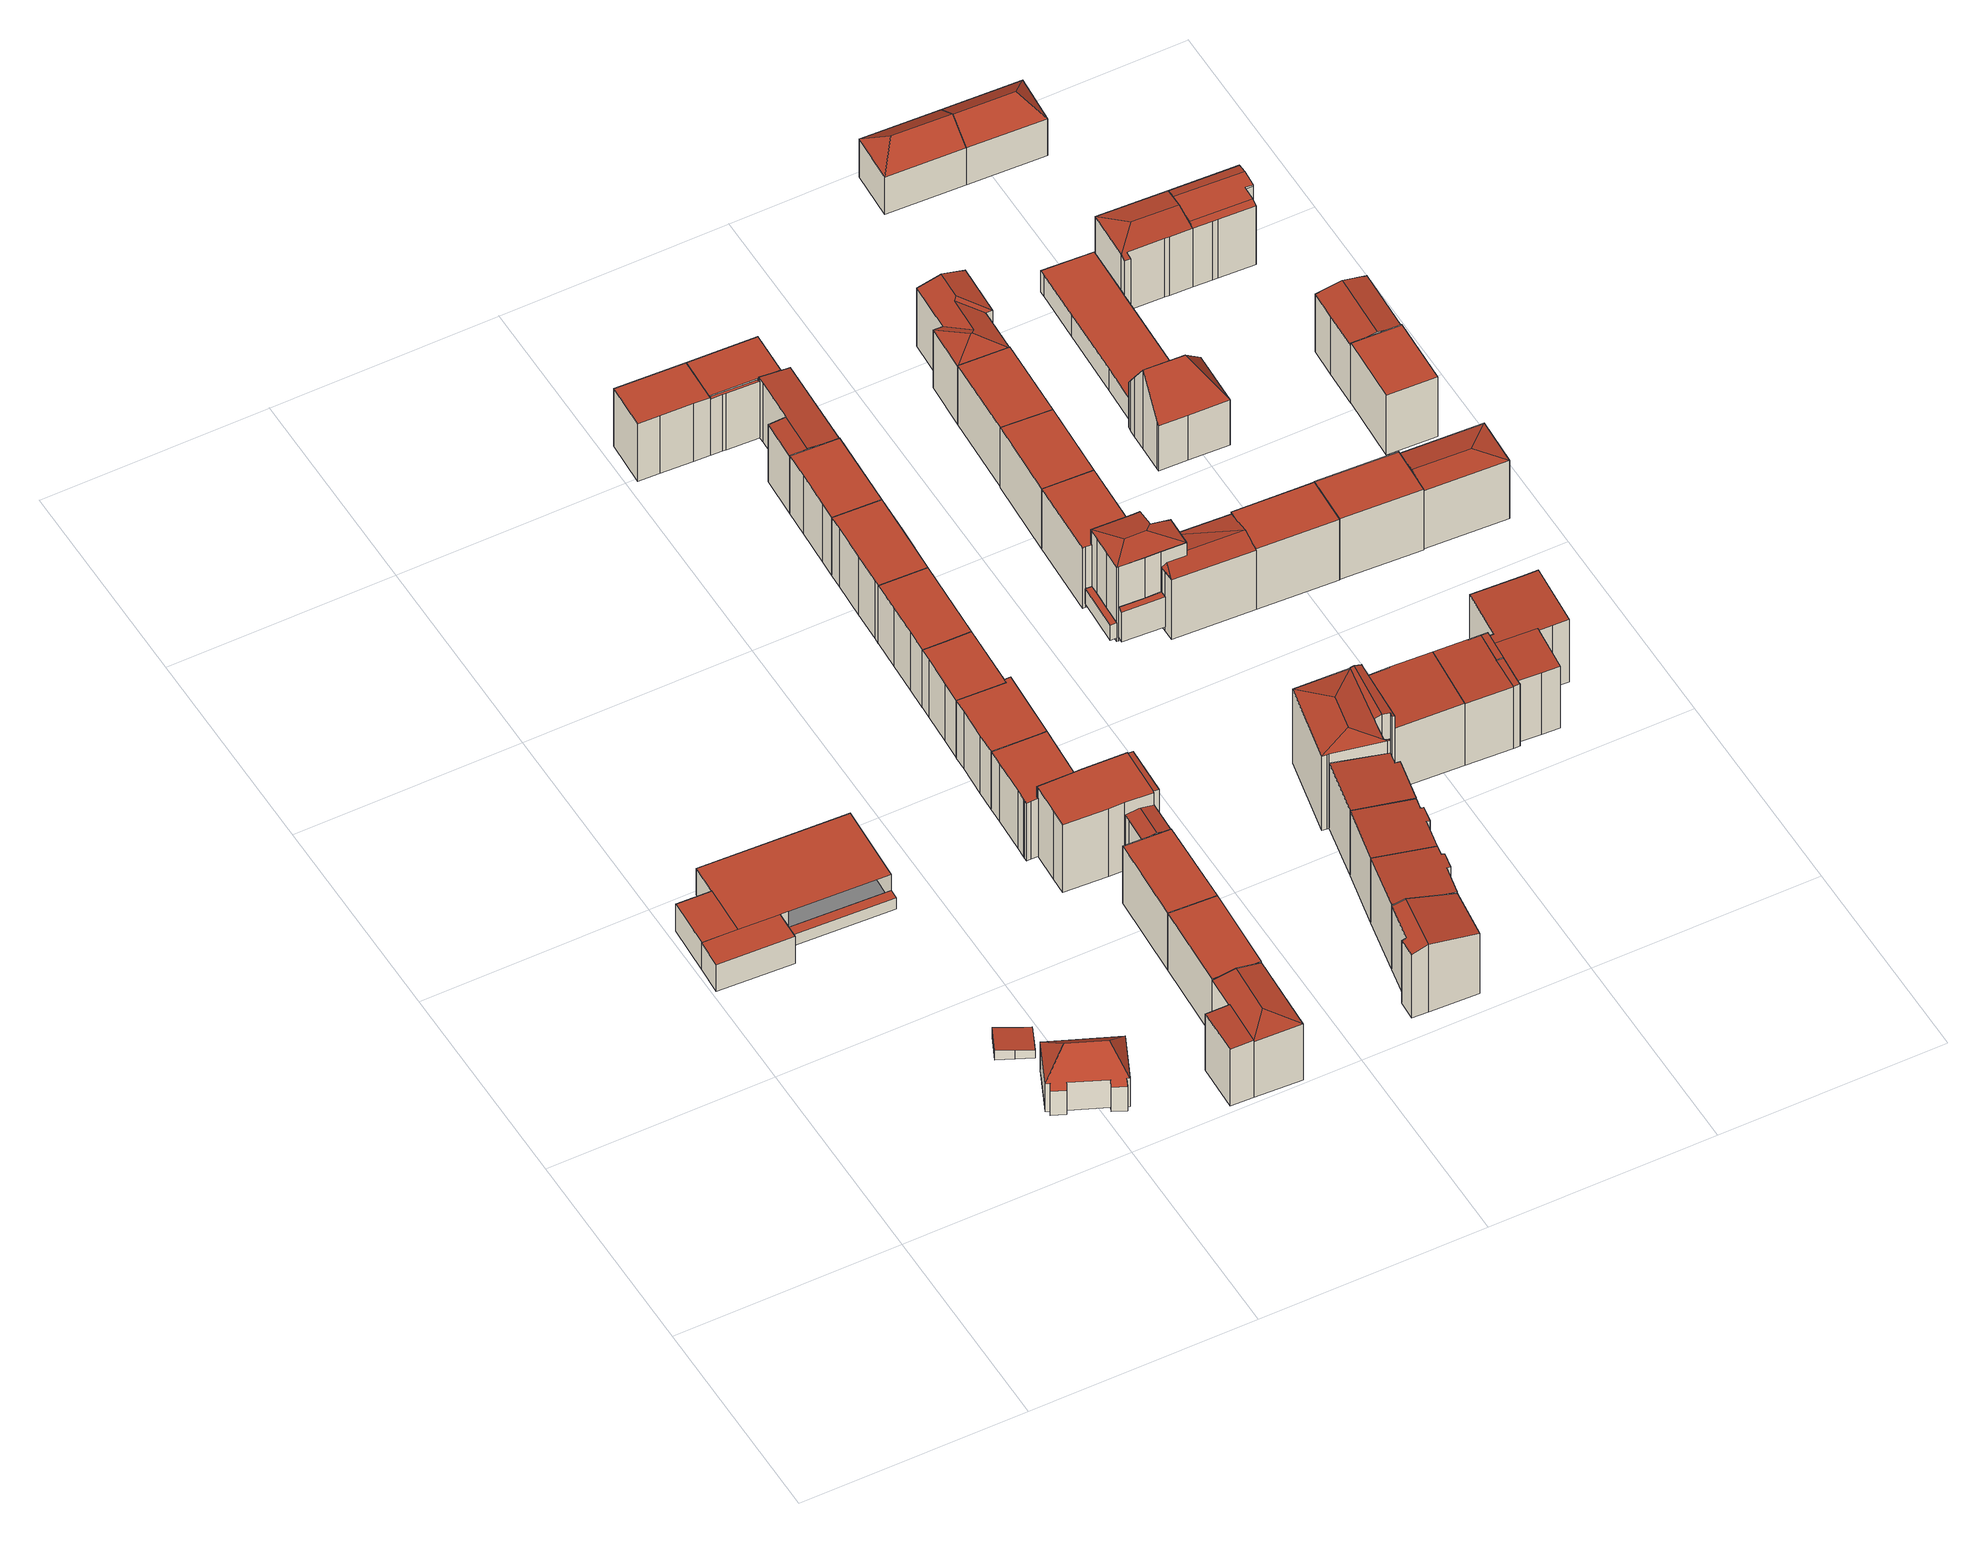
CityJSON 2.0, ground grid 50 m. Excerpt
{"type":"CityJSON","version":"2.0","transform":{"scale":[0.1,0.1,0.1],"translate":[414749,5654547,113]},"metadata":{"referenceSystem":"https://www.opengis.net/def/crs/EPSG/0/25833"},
"CityObjects":{
"building1":{"type":"Building","attributes":{"Gemeindeschluessel":14612000,"Geometrietyp2DReferenz":"3000","function":"31001_9998","roofType":"9999"},"children":["building1-1","building1-2","building1-3","building1-4"]},
"building1-1":{"type":"BuildingPart","attributes":{"Dachtyp_tdc":"tdcPolyFlatRoof","Dachneigung":0,"QualitaetDacherkennung":65,"Geometrietyp2DReferenz":"3000","measuredHeight":7.4,"roofType":"1000"},"parents":["building1"],"geometry":[{"type":"MultiSurface","lod":"2","boundaries":[[[0,1,2,3]],[[1,4,5,6,2]],[[7,8,9,10,11]],[[12,0,3,13]],[[12,14,8,7,4,1,0]],[[3,2,6,10,9,15,13]]],"semantics":{"surfaces":[{"type":"WallSurface"},{"type":"RoofSurface"},{"type":"GroundSurface"}],"values":[0,0,0,0,1,2]}}]},
"building1-2":{"type":"BuildingPart","attributes":{"Dachtyp_tdc":"tdcPolyFlatRoof","Dachneigung":0,"QualitaetDacherkennung":42,"Geometrietyp2DReferenz":"3000","measuredHeight":7.4,"roofType":"1000"},"parents":["building1"],"geometry":[{"type":"MultiSurface","lod":"2","boundaries":[[[8,16,17,9]],[[16,18,19,17]],[[18,20,21,19]],[[20,18,16,8,14]],[[9,17,19,21,15]]],"semantics":{"surfaces":[{"type":"WallSurface"},{"type":"RoofSurface"},{"type":"GroundSurface"}],"values":[0,0,0,1,2]}}]},
"building1-3":{"type":"BuildingPart","attributes":{"Dachtyp_tdc":"tdcPolyFlatRoof","Dachneigung":0,"QualitaetDacherkennung":0,"Geometrietyp2DReferenz":"3000","measuredHeight":3,"roofType":"9999"},"parents":["building1"],"geometry":[{"type":"MultiSurface","lod":"2","boundaries":[[[11,22,23,5]],[[5,23,24,6]],[[23,22,25,24]],[[22,11,10,25]],[[6,24,25,10]],[[6,10,11,5]]],"semantics":{"surfaces":[{"type":"RoofSurface"},{"type":"WallSurface"},{"type":"GroundSurface"},{"type":"ClosureSurface","isClosure":"1","QuelleClosure":"LoD1Solid"}],"values":[0,1,1,1,2,3]}}]},
"building1-4":{"type":"BuildingPart","attributes":{"Dachtyp_tdc":"tdcPolyFlatRoof","Dachneigung":0,"QualitaetDacherkennung":62,"Geometrietyp2DReferenz":"3000","measuredHeight":7.43,"roofType":"1000"},"parents":["building1"],"geometry":[{"type":"MultiSurface","lod":"2","boundaries":[[[26,27,28,21,20]],[[27,29,12,13,28]],[[29,27,26,30]],[[15,21,28,13]]],"semantics":{"surfaces":[{"type":"WallSurface"},{"type":"RoofSurface"},{"type":"GroundSurface"}],"values":[0,0,1,2]}}]},
"building2":{"type":"Building","attributes":{"Dachtyp_tdc":"tdcPolyFlatRoof","Gemeindeschluessel":14612000,"Dachneigung":3.12,"QualitaetDacherkennung":78,"Geometrietyp2DReferenz":"3000","measuredHeight":2.69,"function":"31001_9998","roofType":"2100"},"geometry":[{"type":"Solid","lod":"2","boundaries":[[[[31,32,33,34]],[[32,35,36,33]],[[35,37,38,36]],[[37,39,40,38]],[[39,41,42,40]],[[41,31,34,42]],[[41,39,37,35,32,31]],[[34,33,36,38,40,42]]]],"semantics":{"surfaces":[{"type":"WallSurface"},{"type":"RoofSurface"},{"type":"GroundSurface"}],"values":[[0,0,0,0,0,0,1,2]]}}]},
"building3":{"type":"Building","attributes":{"Dachtyp_tdc":"tdcHipRoof","Gemeindeschluessel":14612000,"Dachneigung":40.81,"QualitaetDacherkennung":61,"Geometrietyp2DReferenz":"3000","measuredHeight":12.59,"function":"31001_9998","roofType":"3200"},"geometry":[{"type":"Solid","lod":"2","boundaries":[[[[43,44,45,46]],[[44,47,48,45]],[[47,49,50,48]],[[49,51,52,50]],[[51,53,54,52]],[[53,55,56,54]],[[55,57,58,56]],[[59,60,61,62]],[[60,63,64,61]],[[63,65,66,64]],[[65,43,46,66]],[[60,59,67]],[[57,55,68]],[[59,57,68,67]],[[55,53,51,49,47,44,43,65,63,60,67,68]],[[46,45,48,50,52,54,56,58,62,61,64,66]],[[57,59,62,58]]]],"semantics":{"surfaces":[{"type":"WallSurface"},{"type":"RoofSurface"},{"type":"GroundSurface"}],"values":[[0,0,0,0,0,0,0,0,0,0,0,1,1,1,1,2,0]]}}]},
"building4":{"type":"Building","attributes":{"Gemeindeschluessel":14612000,"Geometrietyp2DReferenz":"3000","function":"31001_9998","roofType":"9999"},"children":["building4-1","building4-2"]},
"building4-1":{"type":"BuildingPart","attributes":{"Dachtyp_tdc":"tdcPolyFlatRoof","Dachneigung":4,"QualitaetDacherkennung":83,"Geometrietyp2DReferenz":"3000","measuredHeight":15.98,"roofType":"2100"},"parents":["building4"],"geometry":[{"type":"MultiSurface","lod":"2","boundaries":[[[69,70,71,72,73]],[[70,74,75,71]],[[74,76,77,78,75]],[[76,74,70,69]],[[72,71,75,78]]],"semantics":{"surfaces":[{"type":"WallSurface"},{"type":"RoofSurface"},{"type":"GroundSurface"}],"values":[0,0,0,1,2]}}]},
"building4-2":{"type":"BuildingPart","attributes":{"Dachtyp_tdc":"tdcHipAndGableRoof","Dachneigung":10.02,"QualitaetDacherkennung":70,"Geometrietyp2DReferenz":"3000","measuredHeight":16.49,"roofType":"5000"},"parents":["building4"],"geometry":[{"type":"MultiSurface","lod":"2","boundaries":[[[79,80,81,82]],[[80,73,72,81]],[[83,79,82,84]],[[73,80,85]],[[79,83,86]],[[80,79,86,85]],[[83,77,73,85,86]],[[82,81,72,78,84]]],"semantics":{"surfaces":[{"type":"WallSurface"},{"type":"RoofSurface"},{"type":"GroundSurface"}],"values":[0,0,0,1,0,1,1,2]}}]},
"building5":{"type":"Building","attributes":{"Dachtyp_tdc":"tdcPolyFlatRoof","Gemeindeschluessel":14612000,"Dachneigung":0,"QualitaetDacherkennung":58,"Geometrietyp2DReferenz":"3000","measuredHeight":15.85,"function":"31001_9998","roofType":"1000"},"geometry":[{"type":"Solid","lod":"2","boundaries":[[[[87,88,89,84]],[[88,90,91,89]],[[90,92,82,91]],[[92,87,84,82]],[[92,90,88,87]],[[84,89,91,82]]]],"semantics":{"surfaces":[{"type":"WallSurface"},{"type":"RoofSurface"},{"type":"GroundSurface"}],"values":[[0,0,0,0,1,2]]}}]},
"building6":{"type":"Building","attributes":{"Dachtyp_tdc":"tdcPolyFlatRoof","Gemeindeschluessel":14612000,"Dachneigung":0,"QualitaetDacherkennung":59,"Geometrietyp2DReferenz":"3000","measuredHeight":15.82,"function":"31001_9998","roofType":"1000"},"geometry":[{"type":"Solid","lod":"2","boundaries":[[[[88,93,94,89]],[[93,95,96,94]],[[95,97,98,96]],[[97,90,91,98]],[[90,88,89,91]],[[90,97,95,93,88]],[[89,94,96,98,91]]]],"semantics":{"surfaces":[{"type":"WallSurface"},{"type":"RoofSurface"},{"type":"GroundSurface"}],"values":[[0,0,0,0,0,1,2]]}}]},
"building7":{"type":"Building","attributes":{"Dachtyp_tdc":"tdcPolyFlatRoof","Gemeindeschluessel":14612000,"Dachneigung":0,"QualitaetDacherkennung":64,"Geometrietyp2DReferenz":"3000","measuredHeight":15.91,"function":"31001_9998","roofType":"1000"},"geometry":[{"type":"Solid","lod":"2","boundaries":[[[[99,100,101,102]],[[100,103,104,101]],[[103,105,106,104]],[[105,107,108,106]],[[107,109,110,108]],[[109,111,112,110]],[[111,113,114,112]],[[113,115,116,114]],[[115,117,118,116]],[[117,119,120,118]],[[119,121,122,120]],[[121,123,124,122]],[[123,125,126,124]],[[125,99,102,126]],[[125,123,121,119,117,115,113,111,109,107,105,103,100,99]],[[102,101,104,106,108,110,112,114,116,118,120,122,124,126]]]],"semantics":{"surfaces":[{"type":"WallSurface"},{"type":"RoofSurface"},{"type":"GroundSurface"}],"values":[[0,0,0,0,0,0,0,0,0,0,0,0,0,0,1,2]]}}]},
"building8":{"type":"Building","attributes":{"Gemeindeschluessel":14612000,"Geometrietyp2DReferenz":"3000","function":"31001_9998","roofType":"9999"},"children":["building8-1","building8-2"]},
"building8-1":{"type":"BuildingPart","attributes":{"Dachtyp_tdc":"tdcPolyFlatRoof","Dachneigung":3.63,"QualitaetDacherkennung":62,"Geometrietyp2DReferenz":"3000","measuredHeight":18.59,"roofType":"2100"},"parents":["building8"],"geometry":[{"type":"MultiSurface","lod":"2","boundaries":[[[127,128,129,130]],[[131,132,133,134]],[[132,127,130,133]],[[132,131,128,127]],[[130,129,134,133]]],"semantics":{"surfaces":[{"type":"WallSurface"},{"type":"RoofSurface"},{"type":"GroundSurface"}],"values":[0,0,0,1,2]}}]},
"building8-2":{"type":"BuildingPart","attributes":{"Dachtyp_tdc":"tdcPolyFlatRoof","Dachneigung":0,"QualitaetDacherkennung":62,"Geometrietyp2DReferenz":"3000","measuredHeight":18.77,"roofType":"1000"},"parents":["building8"],"geometry":[{"type":"MultiSurface","lod":"2","boundaries":[[[135,136,137,129,128]],[[136,138,139,137]],[[138,140,141,139]],[[140,142,143,141]],[[142,144,145,143]],[[144,146,102,145]],[[146,147,126,102]],[[147,148,124,126]],[[148,149,122,124]],[[149,150,131,134,122]],[[150,149,148,147,146,144,142,140,138,136,135]],[[129,137,139,141,143,145,102,126,124,122,134]]],"semantics":{"surfaces":[{"type":"WallSurface"},{"type":"RoofSurface"},{"type":"GroundSurface"}],"values":[0,0,0,0,0,0,0,0,0,0,1,2]}}]},
"building9":{"type":"Building","attributes":{"Dachtyp_tdc":"tdcFreeFormRoof","Gemeindeschluessel":14612000,"Dachneigung":10.09,"QualitaetDacherkennung":89,"Geometrietyp2DReferenz":"3000","measuredHeight":15.99,"function":"31001_9998","roofType":"5000"},"geometry":[{"type":"Solid","lod":"2","boundaries":[[[[151,152,96,98]],[[152,153,154,96]],[[153,155,139,154]],[[155,156,137,139]],[[156,151,98,137]],[[157,158,155,153,152]],[[151,156,158,157]],[[156,155,158]],[[152,151,157]],[[98,96,154,139,137]]]],"semantics":{"surfaces":[{"type":"WallSurface"},{"type":"RoofSurface"},{"type":"GroundSurface"}],"values":[[0,0,0,0,0,1,1,0,0,2]]}}]},
"building10":{"type":"Building","attributes":{"Dachtyp_tdc":"tdcPolyFlatRoof","Gemeindeschluessel":14612000,"Dachneigung":0,"QualitaetDacherkennung":66,"Geometrietyp2DReferenz":"3000","measuredHeight":15.95,"function":"31001_9998","roofType":"1000"},"geometry":[{"type":"Solid","lod":"2","boundaries":[[[[113,159,160,114]],[[159,161,162,160]],[[161,163,164,162]],[[163,165,166,164]],[[165,167,168,166]],[[167,169,170,168]],[[169,117,118,170]],[[117,115,116,118]],[[115,113,114,116]],[[115,117,169,167,165,163,161,159,113]],[[114,160,162,164,166,168,170,118,116]]]],"semantics":{"surfaces":[{"type":"WallSurface"},{"type":"RoofSurface"},{"type":"GroundSurface"}],"values":[[0,0,0,0,0,0,0,0,0,1,2]]}}]},
"building11":{"type":"Building","attributes":{"Dachtyp_tdc":"tdcPolyFlatRoof","Gemeindeschluessel":14612000,"Dachneigung":0,"QualitaetDacherkennung":76,"Geometrietyp2DReferenz":"3000","measuredHeight":15.94,"function":"31001_9998","roofType":"1000"},"geometry":[{"type":"Solid","lod":"2","boundaries":[[[[163,171,172,173]],[[171,174,175,172]],[[174,176,177,175]],[[176,178,179,177]],[[178,180,181,179]],[[180,167,182,181]],[[167,165,183,182]],[[165,163,173,183]],[[165,167,180,178,176,174,171,163]],[[173,172,175,177,179,181,182,183]]]],"semantics":{"surfaces":[{"type":"WallSurface"},{"type":"RoofSurface"},{"type":"GroundSurface"}],"values":[[0,0,0,0,0,0,0,0,1,2]]}}]},
"building12":{"type":"Building","attributes":{"Dachtyp_tdc":"tdcPolyFlatRoof","Gemeindeschluessel":14612000,"Dachneigung":0,"QualitaetDacherkennung":78,"Geometrietyp2DReferenz":"3000","measuredHeight":15.99,"function":"31001_9998","roofType":"1000"},"geometry":[{"type":"Solid","lod":"2","boundaries":[[[[176,184,185,186]],[[184,187,188,185]],[[187,189,190,188]],[[189,191,192,190]],[[191,193,194,192]],[[193,180,195,194]],[[180,178,196,195]],[[178,176,186,196]],[[178,180,193,191,189,187,184,176]],[[186,185,188,190,192,194,195,196]]]],"semantics":{"surfaces":[{"type":"WallSurface"},{"type":"RoofSurface"},{"type":"GroundSurface"}],"values":[[0,0,0,0,0,0,0,0,1,2]]}}]},
"building13":{"type":"Building","attributes":{"Dachtyp_tdc":"tdcPolyFlatRoof","Gemeindeschluessel":14612000,"Dachneigung":0,"QualitaetDacherkennung":62,"Geometrietyp2DReferenz":"3000","measuredHeight":16.01,"function":"31001_9998","roofType":"1000"},"geometry":[{"type":"Solid","lod":"2","boundaries":[[[[197,198,199,200]],[[198,201,202,199]],[[201,203,204,202]],[[203,205,206,204]],[[205,207,208,206]],[[207,197,200,208]],[[207,205,203,201,198,197]],[[200,199,202,204,206,208]]]],"semantics":{"surfaces":[{"type":"WallSurface"},{"type":"RoofSurface"},{"type":"GroundSurface"}],"values":[[0,0,0,0,0,0,1,2]]}}]},
"building14":{"type":"Building","attributes":{"Dachtyp_tdc":"tdcPolyFlatRoof","Gemeindeschluessel":14612000,"Dachneigung":0,"QualitaetDacherkennung":80,"Geometrietyp2DReferenz":"3000","measuredHeight":16.07,"function":"31001_9998","roofType":"1000"},"geometry":[{"type":"Solid","lod":"2","boundaries":[[[[189,209,210,211]],[[209,212,213,210]],[[212,214,215,213]],[[214,216,217,215]],[[216,218,219,217]],[[218,220,221,219]],[[220,191,222,221]],[[191,189,211,222]],[[191,220,218,216,214,212,209,189]],[[211,210,213,215,217,219,221,222]]]],"semantics":{"surfaces":[{"type":"WallSurface"},{"type":"RoofSurface"},{"type":"GroundSurface"}],"values":[[0,0,0,0,0,0,0,0,1,2]]}}]},
"building15":{"type":"Building","attributes":{"Dachtyp_tdc":"tdcGableRoof","Gemeindeschluessel":14612000,"Dachneigung":10.57,"QualitaetDacherkennung":18,"Geometrietyp2DReferenz":"3000","measuredHeight":18.66,"function":"31001_9998","roofType":"3100"},"geometry":[{"type":"Solid","lod":"2","boundaries":[[[[223,224,225,226]],[[224,227,228,225]],[[227,229,230,228]],[[229,231,232,230]],[[231,233,234,232]],[[233,235,236,234]],[[235,237,238,236]],[[237,223,226,238]],[[233,231,229,227]],[[227,224,223,237,235,233]],[[226,225,228,230,232,234,236,238]]]],"semantics":{"surfaces":[{"type":"WallSurface"},{"type":"RoofSurface"},{"type":"GroundSurface"}],"values":[[0,0,0,0,0,0,0,0,1,1,2]]}}]},
"building16":{"type":"Building","attributes":{"Dachtyp_tdc":"tdcPolyFlatRoof","Gemeindeschluessel":14612000,"Dachneigung":0,"QualitaetDacherkennung":82,"Geometrietyp2DReferenz":"3000","measuredHeight":16.05,"function":"31001_9998","roofType":"1000"},"geometry":[{"type":"Solid","lod":"2","boundaries":[[[[216,239,240,217]],[[239,241,242,240]],[[241,243,244,242]],[[243,245,246,244]],[[245,218,219,246]],[[218,216,217,219]],[[218,245,243,241,239,216]],[[217,240,242,244,246,219]]]],"semantics":{"surfaces":[{"type":"WallSurface"},{"type":"RoofSurface"},{"type":"GroundSurface"}],"values":[[0,0,0,0,0,0,1,2]]}}]},
"building17":{"type":"Building","attributes":{"Dachtyp_tdc":"tdcPolyFlatRoof","Gemeindeschluessel":14612000,"Dachneigung":4.01,"QualitaetDacherkennung":92,"Geometrietyp2DReferenz":"3000","measuredHeight":17.98,"function":"31001_9998","roofType":"2100"},"geometry":[{"type":"Solid","lod":"2","boundaries":[[[[247,248,225,230]],[[248,249,250,225]],[[249,251,252,250]],[[251,253,254,252]],[[253,255,256,254]],[[255,257,258,256]],[[257,259,260,258]],[[259,247,230,260]],[[259,257,255,253,251,249,248,247]],[[230,225,250,252,254,256,258,260]]]],"semantics":{"surfaces":[{"type":"WallSurface"},{"type":"RoofSurface"},{"type":"GroundSurface"}],"values":[[0,0,0,0,0,0,0,0,1,2]]}}]},
"building18":{"type":"Building","attributes":{"Gemeindeschluessel":14612000,"Geometrietyp2DReferenz":"3000","function":"31001_9998","roofType":"9999"},"children":["building18-1","building18-2"]},
"building18-1":{"type":"BuildingPart","attributes":{"Dachtyp_tdc":"tdcPolyFlatRoof","Dachneigung":3.83,"QualitaetDacherkennung":86,"Geometrietyp2DReferenz":"3000","measuredHeight":16.29,"roofType":"2100"},"parents":["building18"],"geometry":[{"type":"MultiSurface","lod":"2","boundaries":[[[261,262,263,264,265]],[[266,267,268,269,270]],[[267,271,272,268]],[[271,273,274,272]],[[273,275,276,274]],[[275,277,278,276]],[[277,261,265,278]],[[277,275,273,271,267,266,262,261]],[[265,264,269,268,272,274,276,278]]],"semantics":{"surfaces":[{"type":"WallSurface"},{"type":"RoofSurface"},{"type":"GroundSurface"}],"values":[0,0,0,0,0,0,0,1,2]}}]},
"building18-2":{"type":"BuildingPart","attributes":{"Dachtyp_tdc":"tdcPolyFlatRoof","Dachneigung":4.71,"QualitaetDacherkennung":97,"Geometrietyp2DReferenz":"3000","measuredHeight":16.13,"roofType":"2100"},"parents":["building18"],"geometry":[{"type":"MultiSurface","lod":"2","boundaries":[[[279,270,269,280]],[[263,281,282,264]],[[281,279,280,282]],[[281,263,270,279]],[[280,269,264,282]]],"semantics":{"surfaces":[{"type":"WallSurface"},{"type":"RoofSurface"},{"type":"GroundSurface"}],"values":[0,0,0,1,2]}}]},
"building19":{"type":"Building","attributes":{"Gemeindeschluessel":14612000,"Geometrietyp2DReferenz":"3000","function":"31001_9998","roofType":"9999"},"children":["building19-1","building19-2"]},
"building19-1":{"type":"BuildingPart","attributes":{"Dachtyp_tdc":"tdcPolyFlatRoof","Dachneigung":0,"QualitaetDacherkennung":75,"Geometrietyp2DReferenz":"3000","measuredHeight":16.03,"roofType":"1000"},"parents":["building19"],"geometry":[{"type":"MultiSurface","lod":"2","boundaries":[[[283,203,204,284,285]],[[203,286,287,204]],[[286,288,276,287]],[[288,289,290,274,276]],[[289,288,286,203,283]],[[284,204,287,276,274]]],"semantics":{"surfaces":[{"type":"WallSurface"},{"type":"RoofSurface"},{"type":"GroundSurface"}],"values":[0,0,0,0,1,2]}}]},
"building19-2":{"type":"BuildingPart","attributes":{"Dachtyp_tdc":"tdcFreeFormRoof","Dachneigung":40.9,"QualitaetDacherkennung":21,"Geometrietyp2DReferenz":"3000","measuredHeight":15.87,"roofType":"5000"},"parents":["building19"],"geometry":[{"type":"MultiSurface","lod":"2","boundaries":[[[291,285,284,206]],[[290,292,272,274]],[[292,293,294,272]],[[293,295,296,294]],[[295,291,206,296]],[[292,290,297]],[[290,285,298,297]],[[285,291,298]],[[291,295,293,292,297,298]],[[206,284,274,272,294,296]]],"semantics":{"surfaces":[{"type":"WallSurface"},{"type":"RoofSurface"},{"type":"GroundSurface"}],"values":[0,0,0,0,0,1,1,1,1,2]}}]},
"building20":{"type":"Building","attributes":{"Dachtyp_tdc":"tdcPolyFlatRoof","Gemeindeschluessel":14612000,"Dachneigung":3.95,"QualitaetDacherkennung":91,"Geometrietyp2DReferenz":"3000","measuredHeight":17.98,"function":"31001_9998","roofType":"2100"},"geometry":[{"type":"Solid","lod":"2","boundaries":[[[[299,300,301,302]],[[300,303,304,301]],[[303,305,306,304]],[[305,307,308,306]],[[307,309,252,308]],[[309,249,250,252]],[[249,310,311,250]],[[310,299,302,311]],[[310,249,309,307,305,303,300,299]],[[302,301,304,306,308,252,250,311]]]],"semantics":{"surfaces":[{"type":"WallSurface"},{"type":"RoofSurface"},{"type":"GroundSurface"}],"values":[[0,0,0,0,0,0,0,0,1,2]]}}]},
"building21":{"type":"Building","attributes":{"Dachtyp_tdc":"tdcPolyFlatRoof","Gemeindeschluessel":14612000,"Dachneigung":3.92,"QualitaetDacherkennung":90,"Geometrietyp2DReferenz":"3000","measuredHeight":18.09,"function":"31001_9998","roofType":"2100"},"geometry":[{"type":"Solid","lod":"2","boundaries":[[[[312,313,314,315]],[[313,310,316,314]],[[310,317,318,316]],[[317,319,320,318]],[[319,321,322,320]],[[321,312,315,322]],[[321,319,317,310,313,312]],[[315,314,316,318,320,322]]]],"semantics":{"surfaces":[{"type":"WallSurface"},{"type":"RoofSurface"},{"type":"GroundSurface"}],"values":[[0,0,0,0,0,0,1,2]]}}]},
"building22":{"type":"Building","attributes":{"Dachtyp_tdc":"tdcPolyFlatRoof","Gemeindeschluessel":14612000,"Dachneigung":0,"QualitaetDacherkennung":35,"Geometrietyp2DReferenz":"3000","measuredHeight":4.12,"function":"31001_9998","roofType":"1000"},"geometry":[{"type":"Solid","lod":"2","boundaries":[[[[323,324,325,326]],[[324,327,328,325]],[[327,329,330,328]],[[329,331,332,330]],[[331,333,334,332]],[[333,323,326,334]],[[333,331,329,327,324,323]],[[326,325,328,330,332,334]]]],"semantics":{"surfaces":[{"type":"WallSurface"},{"type":"RoofSurface"},{"type":"GroundSurface"}],"values":[[0,0,0,0,0,0,1,2]]}}]},
"building23":{"type":"Building","attributes":{"Gemeindeschluessel":14612000,"Geometrietyp2DReferenz":"3000","function":"31001_9998","roofType":"9999"},"children":["building23-1","building23-2"]},
"building23-1":{"type":"BuildingPart","attributes":{"Dachtyp_tdc":"tdcHipRoof","Dachneigung":10.1,"QualitaetDacherkennung":71,"Geometrietyp2DReferenz":"3000","measuredHeight":21.76,"roofType":"3200"},"parents":["building23"],"geometry":[{"type":"MultiSurface","lod":"2","boundaries":[[[335,336,337,338]],[[336,339,320,337]],[[339,340,341,320]],[[340,342,318,341]],[[342,343,344,318]],[[343,345,346,344]],[[345,347,348,346]],[[347,349,350,348]],[[351,352,353,354]],[[352,335,338,353]],[[349,347,355]],[[345,343,342,340,356]],[[347,345,356,355]],[[340,339,336,335,352,351,349,355,356]],[[338,337,320,341,318,344,346,348,350,354,353]]],"semantics":{"surfaces":[{"type":"WallSurface"},{"type":"RoofSurface"},{"type":"GroundSurface"}],"values":[0,0,0,0,0,0,0,0,0,0,1,1,1,1,2]}}]},
"building23-2":{"type":"BuildingPart","attributes":{"Dachtyp_tdc":"tdcGableRoof","Dachneigung":15.84,"QualitaetDacherkennung":64,"Geometrietyp2DReferenz":"3000","measuredHeight":21.13,"roofType":"3100"},"parents":["building23"],"geometry":[{"type":"MultiSurface","lod":"2","boundaries":[[[357,358,359,360]],[[358,361,362,359]],[[361,363,364,362]],[[363,365,366,364]],[[365,367,368,366]],[[367,369,370,368]],[[369,371,351,354,370]],[[372,357,360,350,349]],[[369,367,365,363,361,358,357]],[[357,372,371,369]],[[360,359,362,364,366,368,370,354,350]]],"semantics":{"surfaces":[{"type":"WallSurface"},{"type":"RoofSurface"},{"type":"GroundSurface"}],"values":[0,0,0,0,0,0,0,0,1,1,2]}}]},
"building24":{"type":"Building","attributes":{"Dachtyp_tdc":"tdcPolyFlatRoof","Gemeindeschluessel":14612000,"Dachneigung":0,"QualitaetDacherkennung":1,"Geometrietyp2DReferenz":"3000","measuredHeight":8.23,"function":"31001_9998","roofType":"1000"},"geometry":[{"type":"Solid","lod":"2","boundaries":[[[[373,374,375,376]],[[374,377,378,375]],[[377,379,380,378]],[[379,381,382,380]],[[381,373,376,382]],[[381,379,377,374,373]],[[376,375,378,380,382]]]],"semantics":{"surfaces":[{"type":"WallSurface"},{"type":"RoofSurface"},{"type":"GroundSurface"}],"values":[[0,0,0,0,0,1,2]]}}]},
"building25":{"type":"Building","attributes":{"Dachtyp_tdc":"tdcFreeFormRoof","Gemeindeschluessel":14612000,"Dachneigung":10.07,"QualitaetDacherkennung":52,"Geometrietyp2DReferenz":"3000","measuredHeight":21.6,"function":"31001_9998","roofType":"5000"},"geometry":[{"type":"Solid","lod":"2","boundaries":[[[[383,384,385,386]],[[384,387,388,385]],[[387,389,390,388]],[[389,391,392,390]],[[391,393,394,392]],[[393,395,396,394]],[[395,397,398,396]],[[397,399,400,398]],[[399,401,402,400]],[[401,403,404,402]],[[403,405,406,404]],[[405,407,408,406]],[[407,383,386,408]],[[399,397,395,409,410,411,412]],[[407,413,414,415,416]],[[416,415,411,410,417,418,419]],[[403,401,412,411,415,414]],[[383,416,419,384]],[[384,419,418,387]],[[387,418,417,389]],[[389,417,410,391]],[[391,410,409,393]],[[405,413,407]],[[403,414,413,405]],[[407,416,383]],[[393,409,395]],[[399,412,401]],[[386,385,388,390,392,394,396,398,400,402,404,406,408]]]],"semantics":{"surfaces":[{"type":"WallSurface"},{"type":"RoofSurface"},{"type":"GroundSurface"}],"values":[[0,0,0,0,0,0,0,0,0,0,0,0,0,1,1,1,1,0,0,0,0,0,0,0,0,0,0,2]]}}]},
"building26":{"type":"Building","attributes":{"Dachtyp_tdc":"tdcPolyFlatRoof","Gemeindeschluessel":14612000,"Dachneigung":0,"QualitaetDacherkennung":67,"Geometrietyp2DReferenz":"3000","measuredHeight":16.64,"function":"31001_9998","roofType":"1000"},"geometry":[{"type":"Solid","lod":"2","boundaries":[[[[420,421,422,423]],[[421,424,425,422]],[[424,426,427,425]],[[426,428,402,427]],[[428,429,400,402]],[[429,430,398,400]],[[430,420,423,398]],[[430,429,428,426,424,421,420]],[[423,422,425,427,402,400,398]]]],"semantics":{"surfaces":[{"type":"WallSurface"},{"type":"RoofSurface"},{"type":"GroundSurface"}],"values":[[0,0,0,0,0,0,0,1,2]]}}]},
"building27":{"type":"Building","attributes":{"Dachtyp_tdc":"tdcPolyFlatRoof","Gemeindeschluessel":14612000,"Dachneigung":0,"QualitaetDacherkennung":70,"Geometrietyp2DReferenz":"3000","measuredHeight":16.64,"function":"31001_9998","roofType":"1000"},"geometry":[{"type":"Solid","lod":"2","boundaries":[[[[424,431,432,425]],[[431,433,434,432]],[[433,426,427,434]],[[426,424,425,427]],[[426,433,431,424]],[[425,432,434,427]]]],"semantics":{"surfaces":[{"type":"WallSurface"},{"type":"RoofSurface"},{"type":"GroundSurface"}],"values":[[0,0,0,0,1,2]]}}]},
"building28":{"type":"Building","attributes":{"Dachtyp_tdc":"tdcFreeFormRoof","Gemeindeschluessel":14612000,"Dachneigung":10.1,"QualitaetDacherkennung":58,"Geometrietyp2DReferenz":"3000","measuredHeight":17.3,"function":"31001_9998","roofType":"5000"},"geometry":[{"type":"Solid","lod":"2","boundaries":[[[[435,436,437]],[[385,386,408,438,439,440,441]],[[442,443,386,385]],[[443,444,408,386]],[[444,445,438,408]],[[445,446,439,438]],[[446,436,440,439]],[[436,435,441,440]],[[435,442,385,441]],[[447,442,435,437]],[[446,448,449,443,447,437,436]],[[444,448,445]],[[448,444,449]],[[443,442,447]],[[444,443,449]],[[446,445,448]]]],"semantics":{"surfaces":[{"type":"WallSurface"},{"type":"GroundSurface"},{"type":"RoofSurface"}],"values":[[0,1,0,0,0,0,0,0,0,2,2,2,2,0,0,0]]}}]},
"building29":{"type":"Building","attributes":{"Gemeindeschluessel":14612000,"Geometrietyp2DReferenz":"3000","function":"31001_9998","roofType":"9999"},"children":["building29-1","building29-2"]},
"building29-1":{"type":"BuildingPart","attributes":{"Dachtyp_tdc":"tdcGableRoof","Dachneigung":15.74,"QualitaetDacherkennung":3,"Geometrietyp2DReferenz":"3000","measuredHeight":16.63,"roofType":"3100"},"parents":["building29"],"geometry":[{"type":"MultiSurface","lod":"2","boundaries":[[[450,451,452,453]],[[451,454,455,452]],[[454,456,457,455]],[[456,458,459,457]],[[458,460,461,459]],[[456,454,451,450,462]],[[462,460,458,456]],[[463,453,452,455,457,459,461]]],"semantics":{"surfaces":[{"type":"WallSurface"},{"type":"RoofSurface"},{"type":"GroundSurface"}],"values":[0,0,0,0,0,1,1,2]}}]},
"building29-2":{"type":"BuildingPart","attributes":{"Dachtyp_tdc":"tdcPolyFlatRoof","Dachneigung":5.33,"QualitaetDacherkennung":84,"Geometrietyp2DReferenz":"3000","measuredHeight":18.49,"roofType":"2100"},"parents":["building29"],"geometry":[{"type":"MultiSurface","lod":"2","boundaries":[[[464,465,466,467]],[[465,468,450,453,466]],[[469,470,471,461,460]],[[470,464,467,471]],[[470,469,468,465,464]],[[467,466,453,463,461,471]]],"semantics":{"surfaces":[{"type":"WallSurface"},{"type":"RoofSurface"},{"type":"GroundSurface"}],"values":[0,0,0,0,1,2]}}]},
"building30":{"type":"Building","attributes":{"Dachtyp_tdc":"tdcPolyFlatRoof","Gemeindeschluessel":14612000,"Dachneigung":0,"QualitaetDacherkennung":69,"Geometrietyp2DReferenz":"3000","measuredHeight":16.35,"function":"31001_9998","roofType":"1000"},"geometry":[{"type":"Solid","lod":"2","boundaries":[[[[431,472,473,474]],[[472,475,476,473]],[[475,433,477,476]],[[433,431,474,477]],[[433,475,472,431]],[[474,473,476,477]]]],"semantics":{"surfaces":[{"type":"WallSurface"},{"type":"RoofSurface"},{"type":"GroundSurface"}],"values":[[0,0,0,0,1,2]]}}]},
"building31":{"type":"Building","attributes":{"Dachtyp_tdc":"tdcFreeFormRoof","Gemeindeschluessel":14612000,"Dachneigung":15.25,"QualitaetDacherkennung":23,"Geometrietyp2DReferenz":"3000","measuredHeight":17.57,"function":"31001_9998","roofType":"5000"},"geometry":[{"type":"Solid","lod":"2","boundaries":[[[[478,479,480,473]],[[479,481,482,480]],[[481,483,484,482]],[[483,485,486,484]],[[485,487,488,486]],[[487,489,490,488]],[[489,491,476,490]],[[491,478,473,476]],[[492,493,494,491,489]],[[495,492,489,487]],[[496,495,487,485]],[[496,485,483]],[[493,492,495,496,483,481]],[[497,494,493,481,479]],[[497,479,478]],[[494,497,478,491]],[[473,480,482,484,486,488,490,476]]]],"semantics":{"surfaces":[{"type":"WallSurface"},{"type":"RoofSurface"},{"type":"GroundSurface"}],"values":[[0,0,0,0,0,0,0,0,1,1,1,0,1,1,1,1,2]]}}]},
"building32":{"type":"Building","attributes":{"Gemeindeschluessel":14612000,"Geometrietyp2DReferenz":"3000","function":"31001_9998","roofType":"9999"},"children":["building32-1","building32-2","building32-3"]},
"building32-1":{"type":"BuildingPart","attributes":{"Dachtyp_tdc":"tdcGableRoof","Dachneigung":64.37,"QualitaetDacherkennung":5,"Geometrietyp2DReferenz":"3000","measuredHeight":15.88,"roofType":"3100"},"parents":["building32"],"geometry":[{"type":"MultiSurface","lod":"2","boundaries":[[[498,499,459,461]],[[499,500,501,459]],[[500,502,503,501]],[[500,499,504]],[[499,498,505,504]],[[502,500,504,505]],[[461,459,501,503]]],"semantics":{"surfaces":[{"type":"WallSurface"},{"type":"RoofSurface"},{"type":"GroundSurface"}],"values":[0,0,0,0,1,1,2]}}]},
"building32-2":{"type":"BuildingPart","attributes":{"Dachtyp_tdc":"tdcPolyFlatRoof","Dachneigung":5.36,"QualitaetDacherkennung":72,"Geometrietyp2DReferenz":"3000","measuredHeight":17.86,"roofType":"2100"},"parents":["building32"],"geometry":[{"type":"MultiSurface","lod":"2","boundaries":[[[506,507,508,509]],[[506,510,511,507]],[[510,512,513,511]],[[512,514,515,516,513]],[[514,512,510,506,509]],[[508,507,511,513,516]]],"semantics":{"surfaces":[{"type":"WallSurface"},{"type":"RoofSurface"},{"type":"GroundSurface"}],"values":[0,0,0,0,1,2]}}]},
"building32-3":{"type":"BuildingPart","attributes":{"Dachtyp_tdc":"tdcPolyFlatRoof","Dachneigung":5.43,"QualitaetDacherkennung":87,"Geometrietyp2DReferenz":"3000","measuredHeight":18.49,"roofType":"2100"},"parents":["building32"],"geometry":[{"type":"MultiSurface","lod":"2","boundaries":[[[517,509,508,518]],[[515,519,471,516]],[[519,469,498,461,471]],[[520,517,518,503,502]],[[520,469,519,515,509,517]],[[518,508,516,471,461,503]]],"semantics":{"surfaces":[{"type":"WallSurface"},{"type":"RoofSurface"},{"type":"GroundSurface"}],"values":[0,0,0,0,1,2]}}]},
"building33":{"type":"Building","attributes":{"Dachtyp_tdc":"tdcPolyFlatRoof","Gemeindeschluessel":14612000,"Dachneigung":0,"QualitaetDacherkennung":59,"Geometrietyp2DReferenz":"3000","measuredHeight":16.82,"function":"31001_9998","roofType":"1000"},"geometry":[{"type":"Solid","lod":"2","boundaries":[[[[521,522,438,439]],[[522,523,524,438]],[[523,525,526,524]],[[525,521,439,526]],[[525,523,522,521]],[[439,438,524,526]]]],"semantics":{"surfaces":[{"type":"WallSurface"},{"type":"RoofSurface"},{"type":"GroundSurface"}],"values":[[0,0,0,0,1,2]]}}]},
"building34":{"type":"Building","attributes":{"Gemeindeschluessel":14612000,"Geometrietyp2DReferenz":"3000","function":"31001_9998","roofType":"9999"},"children":["building34-1","building34-2","building34-3"]},
"building34-1":{"type":"BuildingPart","attributes":{"Dachtyp_tdc":"tdcPolyFlatRoof","Dachneigung":4.15,"QualitaetDacherkennung":66,"Geometrietyp2DReferenz":"3000","measuredHeight":18.29,"roofType":"2100"},"parents":["building34"],"geometry":[{"type":"MultiSurface","lod":"2","boundaries":[[[527,528,529,530]],[[528,531,532,529]],[[531,533,534,532]],[[533,535,536,534]],[[535,537,538,536]],[[537,539,540,538]],[[539,541,542,540]],[[541,539,537,535,533,531,528,527,543]],[[544,530,529,532,534,536,538,540,542]]],"semantics":{"surfaces":[{"type":"WallSurface"},{"type":"RoofSurface"},{"type":"GroundSurface"}],"values":[0,0,0,0,0,0,0,1,2]}}]},
"building34-2":{"type":"BuildingPart","attributes":{"Dachtyp_tdc":"tdcPolyFlatRoof","Dachneigung":5.6,"QualitaetDacherkennung":92,"Geometrietyp2DReferenz":"3000","measuredHeight":18.4,"roofType":"2100"},"parents":["building34"],"geometry":[{"type":"MultiSurface","lod":"2","boundaries":[[[509,545,546,506]],[[509,517,547,545]],[[517,548,527,530,547]],[[517,509,506,548]],[[530,544,546,545,547]]],"semantics":{"surfaces":[{"type":"WallSurface"},{"type":"RoofSurface"},{"type":"GroundSurface"}],"values":[0,0,0,1,2]}}]},
"building34-3":{"type":"BuildingPart","attributes":{"Dachtyp_tdc":"tdcPolyFlatRoof","Dachneigung":5.28,"QualitaetDacherkennung":66,"Geometrietyp2DReferenz":"3000","measuredHeight":18.05,"roofType":"2100"},"parents":["building34"],"geometry":[{"type":"MultiSurface","lod":"2","boundaries":[[[549,550,551,542,541]],[[550,552,553,551]],[[552,510,554,553]],[[510,506,546,554]],[[510,552,550,549,555,506]],[[546,544,542,551,553,554]]],"semantics":{"surfaces":[{"type":"WallSurface"},{"type":"RoofSurface"},{"type":"GroundSurface"}],"values":[0,0,0,0,1,2]}}]},
"building35":{"type":"Building","attributes":{"Dachtyp_tdc":"tdcPolyFlatRoof","Gemeindeschluessel":14612000,"Dachneigung":0,"QualitaetDacherkennung":59,"Geometrietyp2DReferenz":"3000","measuredHeight":16.78,"function":"31001_9998","roofType":"1000"},"geometry":[{"type":"Solid","lod":"2","boundaries":[[[[556,557,558,559]],[[557,560,561,558]],[[560,562,563,561]],[[562,556,559,563]],[[562,560,557,556]],[[559,558,561,563]]]],"semantics":{"surfaces":[{"type":"WallSurface"},{"type":"RoofSurface"},{"type":"GroundSurface"}],"values":[[0,0,0,0,1,2]]}}]},
"building36":{"type":"Building","attributes":{"Gemeindeschluessel":14612000,"Geometrietyp2DReferenz":"3000","function":"31001_9998","roofType":"9999"},"children":["building36-1","building36-2"]},
"building36-1":{"type":"BuildingPart","attributes":{"Dachtyp_tdc":"tdcPolyFlatRoof","Dachneigung":0,"QualitaetDacherkennung":56,"Geometrietyp2DReferenz":"3000","measuredHeight":5.94,"roofType":"1000"},"parents":["building36"],"geometry":[{"type":"MultiSurface","lod":"2","boundaries":[[[564,565,566,567]],[[565,568,569,566]],[[568,570,571,569]],[[570,572,573,571]],[[572,574,575,573]],[[574,576,577,575]],[[576,578,579,577]],[[578,580,581,579]],[[580,582,583,581]],[[582,580,578,576,574,572,570,568,565,564]],[[567,566,569,571,573,575,577,579,581,583]]],"semantics":{"surfaces":[{"type":"WallSurface"},{"type":"RoofSurface"},{"type":"GroundSurface"}],"values":[0,0,0,0,0,0,0,0,0,1,2]}}]},
"building36-2":{"type":"BuildingPart","attributes":{"Dachtyp_tdc":"tdcFreeFormRoof","Dachneigung":56.35,"QualitaetDacherkennung":2,"Geometrietyp2DReferenz":"3000","measuredHeight":21.98,"roofType":"5000"},"parents":["building36"],"geometry":[{"type":"MultiSurface","lod":"2","boundaries":[[[584,585,567,586]],[[585,564,567]],[[587,588,583,582]],[[588,589,590,583]],[[589,591,592,590]],[[591,593,594,592]],[[593,595,596,594]],[[595,597,598,596]],[[597,599,600,598]],[[599,601,602,600]],[[601,603,604,602]],[[603,605,606,604]],[[605,584,586,606]],[[601,599,597,595,593,607]],[[593,591,589,607]],[[589,588,587,585,584,605,603,601,607]],[[586,567,583,590,592,594,596,598,600,602,604,606]]],"semantics":{"surfaces":[{"type":"WallSurface"},{"type":"RoofSurface"},{"type":"GroundSurface"}],"values":[0,0,0,0,0,0,0,0,0,0,0,0,0,1,1,1,2]}}]},
"building37":{"type":"Building","attributes":{"Dachtyp_tdc":"tdcHipAndGableRoof","Gemeindeschluessel":14612000,"Dachneigung":35.84,"QualitaetDacherkennung":82,"Geometrietyp2DReferenz":"3000","measuredHeight":14.36,"function":"31001_9998","roofType":"5000"},"geometry":[{"type":"Solid","lod":"2","boundaries":[[[[608,609,610,611]],[[609,612,613,610]],[[612,614,615,613]],[[614,608,611,615]],[[612,609,616]],[[608,614,617]],[[609,608,617,616]],[[614,612,616,617]],[[611,610,613,615]]]],"semantics":{"surfaces":[{"type":"WallSurface"},{"type":"RoofSurface"},{"type":"GroundSurface"}],"values":[[0,0,0,0,1,0,1,1,2]]}}]},
"building38":{"type":"Building","attributes":{"Dachtyp_tdc":"tdcHipAndGableRoof","Gemeindeschluessel":14612000,"Dachneigung":10.01,"QualitaetDacherkennung":61,"Geometrietyp2DReferenz":"3000","measuredHeight":17.09,"function":"31001_9998","roofType":"5000"},"geometry":[{"type":"Solid","lod":"2","boundaries":[[[[618,619,620,621]],[[619,622,623,620]],[[622,624,625,623]],[[624,618,621,625]],[[622,619,626]],[[618,624,627]],[[619,618,627,626]],[[624,622,626,627]],[[621,620,623,625]]]],"semantics":{"surfaces":[{"type":"WallSurface"},{"type":"RoofSurface"},{"type":"GroundSurface"}],"values":[[0,0,0,0,1,0,1,1,2]]}}]},
"building39":{"type":"Building","attributes":{"Dachtyp_tdc":"tdcHipAndGableRoof","Gemeindeschluessel":14612000,"Dachneigung":10.27,"QualitaetDacherkennung":58,"Geometrietyp2DReferenz":"3000","measuredHeight":17.2,"function":"31001_9998","roofType":"5000"},"geometry":[{"type":"Solid","lod":"2","boundaries":[[[[628,629,630,631]],[[629,632,633,630]],[[632,634,635,633]],[[634,636,637,635]],[[636,638,639,637]],[[638,640,641,639]],[[640,642,643,641]],[[636,634,644]],[[634,632,629,628,645,646,642,640,644]],[[640,638,636,644]],[[643,647,648,631,630,633,635,637,639,641]],[[642,646,647,643]],[[646,645,648,647]],[[645,628,631,648]]]],"semantics":{"surfaces":[{"type":"WallSurface"},{"type":"RoofSurface"},{"type":"GroundSurface"}],"values":[[0,0,0,0,0,0,0,1,1,1,2,0,0,0]]}}]},
"building40":{"type":"Building","attributes":{"Dachtyp_tdc":"tdcHipAndGableRoof","Gemeindeschluessel":14612000,"Dachneigung":35.86,"QualitaetDacherkennung":82,"Geometrietyp2DReferenz":"3000","measuredHeight":14.34,"function":"31001_9998","roofType":"5000"},"geometry":[{"type":"Solid","lod":"2","boundaries":[[[[614,649,650,615]],[[649,651,652,650]],[[651,608,611,652]],[[608,614,615,611]],[[651,649,653]],[[614,608,654]],[[649,614,654,653]],[[608,651,653,654]],[[615,650,652,611]]]],"semantics":{"surfaces":[{"type":"WallSurface"},{"type":"RoofSurface"},{"type":"GroundSurface"}],"values":[[0,0,0,0,1,0,1,1,2]]}}]},
"building41":{"type":"Building","attributes":{"Dachtyp_tdc":"tdcPolyFlatRoof","Gemeindeschluessel":14612000,"Dachneigung":0,"QualitaetDacherkennung":65,"Geometrietyp2DReferenz":"3000","measuredHeight":16.56,"function":"31001_9998","roofType":"1000"},"geometry":[{"type":"Solid","lod":"2","boundaries":[[[[655,656,657,658]],[[656,659,660,657]],[[659,661,662,660]],[[661,655,658,662]],[[661,659,656,655]],[[658,657,660,662]]]],"semantics":{"surfaces":[{"type":"WallSurface"},{"type":"RoofSurface"},{"type":"GroundSurface"}],"values":[[0,0,0,0,1,2]]}}]},
"building42":{"type":"Building","attributes":{"Dachtyp_tdc":"tdcFreeFormRoof","Gemeindeschluessel":14612000,"Dachneigung":10.34,"QualitaetDacherkennung":72,"Geometrietyp2DReferenz":"3000","measuredHeight":17.11,"function":"31001_9998","roofType":"5000"},"geometry":[{"type":"Solid","lod":"2","boundaries":[[[[663,664,665,666]],[[664,667,668,665]],[[667,669,670,668]],[[669,671,672,670]],[[671,663,666,672]],[[673,674,669,667,664]],[[663,671,674,673]],[[664,663,673]],[[671,669,674]],[[666,665,668,670,672]]]],"semantics":{"surfaces":[{"type":"WallSurface"},{"type":"RoofSurface"},{"type":"GroundSurface"}],"values":[[0,0,0,0,0,1,1,0,0,2]]}}]},
"building43":{"type":"Building","attributes":{"Dachtyp_tdc":"tdcFreeFormRoof","Gemeindeschluessel":14612000,"Dachneigung":0.712,"QualitaetDacherkennung":69,"Geometrietyp2DReferenz":"3000","measuredHeight":16.89,"function":"31001_9998","roofType":"5000"},"geometry":[{"type":"Solid","lod":"2","boundaries":[[[[675,676,677,678]],[[676,679,680,677]],[[679,681,639,680]],[[681,682,683,639]],[[682,684,685,683]],[[684,686,687,685]],[[686,688,689,687]],[[688,690,691,689]],[[690,692,693,691]],[[692,694,695,693]],[[694,696,643,695]],[[696,675,678,643]],[[697,638,698,699]],[[690,700,701,696,694,692]],[[702,699,698,703,701,700,704]],[[684,702,704,686]],[[686,704,700,688]],[[675,701,703,676]],[[676,703,698,679]],[[682,697,699,702,684]],[[696,701,675]],[[688,700,690]],[[679,698,638,681]],[[681,638,697,682]],[[678,677,680,639,683,685,687,689,691,693,695,643]]]],"semantics":{"surfaces":[{"type":"WallSurface"},{"type":"RoofSurface"},{"type":"GroundSurface"}],"values":[[0,0,0,0,0,0,0,0,0,0,0,0,1,1,1,0,0,0,0,0,0,0,0,0,2]]}}]}
},
"vertices":[
[92,980,93],[419,965,93],[419,965,19],[92,980,19],[410,786,93],[410,786,49],[410,786,19],[191,796,93],[174,797,93],[174,797,19],[191,796,19],[191,796,49],[89,913,93],[89,913,19],[84,801,93],[84,801,19],
[171,732,93],[171,732,19],[4,740,93],[4,740,19],[7,804,93],[7,804,19],
[190,774,49],[409,764,49],[409,764,19],[190,774,19],
[7,804,94],[12,916,94],[12,916,19],[89,913,94],[84,801,94],
[380,323,50],[405,378,50],[405,378,23],[380,323,23],[440,362,47],[440,362,23],[475,347,45],[475,347,23],[450,291,45],[450,291,23],[416,307,47],[416,307,23],
[512,102,85],[516,112,95],[516,112,18],[512,102,18],[439,146,95],[439,146,18],[434,136,85],[434,136,18],[405,149,85],[405,149,18],[410,159,95],[410,159,18],[402,163,95],[402,163,18],[446,263,96],[446,263,18],[595,198,96],[550,97,95],[550,97,18],[595,198,18],[544,100,95],[544,100,18],[540,89,85],[540,89,18],[542,163,144],[461,198,144],
[770,8,171],[720,11,168],[720,11,12],[770,8,12],[770,8,167],[724,116,168],[724,116,12],[775,113,171],[775,113,167],[775,113,12],
[883,183,167],[875,3,167],[875,3,12],[883,183,12],[779,188,167],[779,188,12],[823,68,177],[829,185,177],
[779,188,170],[788,380,170],[788,380,12],[893,375,170],[893,375,12],[883,183,170],
[797,575,170],[797,575,12],[839,573,170],[839,573,12],[900,570,170],[900,570,12],
[715,760,172],[700,760,172],[700,760,12],[715,760,12],[690,760,172],[690,760,12],[690,767,172],[690,767,12],[690,771,172],[690,771,12],[691,796,172],[691,796,12],[695,875,172],[695,875,12],[696,911,172],[696,911,12],[803,907,172],[803,907,12],[815,907,172],[815,907,12],[808,790,172],[808,790,12],[807,765,172],[807,765,12],[797,765,172],[797,765,12],[715,766,172],[715,766,12],
[917,649,197],[904,650,198],[904,650,12],[917,649,12],[909,761,198],[922,761,197],[922,761,12],[909,761,12],
[904,650,200],[903,644,200],[903,644,12],[842,648,200],[842,648,12],[807,649,200],[807,649,12],[710,654,200],[710,654,12],[712,693,200],[712,693,12],[715,760,200],[715,766,200],[797,765,200],[807,765,200],[909,761,200],
[900,570,167],[839,573,167],[842,631,167],[842,631,12],[842,648,167],[903,644,167],[869,572,172],[873,646,172],
[698,957,172],[698,957,12],[702,1028,172],[702,1028,12],[703,1061,172],[703,1061,12],[809,1056,172],[809,1056,12],[809,1065,172],[809,1065,12],[823,1065,172],[823,1065,12],
[705,1109,172],[705,1109,13],[703,1061,13],[708,1178,172],[708,1178,13],[709,1208,172],[709,1208,13],[758,1206,172],[758,1206,13],[815,1205,172],[815,1205,13],[809,1065,13],[809,1056,13],
[712,1258,172],[712,1258,12],[709,1208,12],[715,1328,172],[715,1328,12],[717,1396,172],[717,1396,12],[823,1392,172],[823,1392,12],[818,1278,172],[818,1278,12],[815,1205,12],[758,1206,12],
[567,1986,172],[520,1988,172],[520,1988,12],[567,1986,12],[525,2091,172],[525,2091,12],[678,2084,172],[678,2084,12],[674,1981,172],[674,1981,12],[639,1983,172],[639,1983,12],
[718,1410,172],[718,1410,11],[717,1396,11],[721,1479,172],[721,1479,11],[724,1561,172],[724,1561,11],[726,1595,172],[726,1595,11],[832,1590,172],[832,1590,11],[828,1499,172],[828,1499,11],[823,1392,11],
[1147,91,185],[1164,178,186],[1164,178,9],[1147,91,9],[1192,173,196],[1192,173,9],[1293,154,177],[1293,154,9],[1280,42,176],[1280,42,9],[1172,46,196],[1172,46,9],[1136,48,184],[1136,48,9],[1138,92,182],[1138,92,9],
[728,1634,172],[728,1634,11],[731,1716,172],[731,1716,11],[734,1775,172],[734,1775,11],[839,1770,172],[839,1770,11],
[1293,154,180],[1164,178,189],[1188,304,189],[1188,304,9],[1318,278,180],[1318,278,9],[1314,256,180],[1314,256,9],[1321,254,179],[1321,254,9],[1314,218,179],[1314,218,9],[1306,219,180],[1306,219,9],
[839,1770,170],[771,1773,175],[771,1773,173],[771,1773,12],[839,1770,12],[775,1867,175],[779,1963,175],[779,1963,12],[775,1867,12],[775,1867,173],[779,1976,175],[779,1976,12],[780,1982,175],[780,1982,12],[827,1980,171],[827,1980,12],[847,1979,170],[847,1979,12],
[738,1868,170],[738,1868,12],[734,1775,170],[734,1775,12],
[674,1987,172],[674,1987,12],[674,1987,168],[831,2078,172],[831,2078,12],[827,1980,172],[780,1982,172],[780,1982,168],
[674,1981,168],[779,1976,168],[708,1979,168],[708,1979,12],[701,1980,168],[701,1980,12],[776,1979,171],[677,1984,171],
[1343,407,179],[1338,382,179],[1338,382,9],[1343,407,9],[1345,380,179],[1345,380,9],[1338,343,179],[1338,343,9],[1331,345,179],[1331,345,9],[1318,278,179],[1213,432,189],[1213,432,9],
[1363,506,180],[1343,407,180],[1343,407,8],[1363,506,8],[1213,432,8],[1238,560,189],[1238,560,8],[1357,535,180],[1357,535,8],[1352,508,180],[1352,508,8],
[1120,1185,58],[1106,1186,58],[1106,1186,16],[1120,1185,16],[1111,1293,58],[1111,1293,16],[1125,1292,58],[1125,1292,16],[1124,1269,58],[1124,1269,16],[1122,1228,58],[1122,1228,16],
[1347,543,215],[1358,540,213],[1358,540,8],[1347,543,8],[1357,535,213],[1352,536,214],[1352,536,8],[1238,560,214],[1234,560,214],[1234,560,8],[1223,562,214],[1223,562,8],[1259,743,214],[1259,743,8],[1381,736,216],[1381,736,8],[1357,598,215],[1355,590,215],[1355,590,8],[1357,598,8],[1314,676,226],[1298,594,226],
[1390,736,219],[1405,735,215],[1405,735,8],[1390,736,8],[1404,724,215],[1404,724,8],[1396,588,213],[1396,588,8],[1391,588,214],[1391,588,8],[1391,597,215],[1391,597,8],[1374,598,219],[1374,598,8],[1357,598,216],[1381,736,218],
[1123,1170,100],[1124,1185,100],[1124,1185,17],[1123,1170,17],[1180,1182,100],[1180,1182,17],[1215,1181,100],[1215,1181,17],[1215,1165,100],[1215,1165,17],
[1268,1178,211],[1215,1181,211],[1215,1181,6],[1268,1178,6],[1180,1182,211],[1180,1182,6],[1124,1185,211],[1124,1185,6],[1120,1185,211],[1120,1185,6],[1122,1228,211],[1122,1228,6],[1124,1269,211],[1124,1269,6],[1125,1292,211],[1125,1292,6],[1125,1297,211],[1125,1297,6],[1216,1293,211],[1216,1293,6],[1230,1293,211],[1230,1293,6],[1228,1248,211],[1228,1248,6],[1271,1246,211],[1271,1246,6],[1122,1228,212],[1120,1185,212],[1164,1236,222],[1126,1297,211],[1228,1248,219],[1228,1249,219],[1212,1234,222],[1268,1178,212],[1124,1185,212],[1180,1182,212],[1215,1181,212],
[1111,1293,173],[1105,1293,173],[1105,1293,6],[1111,1293,6],[1112,1467,173],[1112,1467,6],[1223,1462,173],[1223,1462,6],[1216,1293,173],[1125,1297,173],[1125,1292,173],
[1120,1646,173],[1120,1646,6],[1231,1639,173],[1231,1639,6],
[1215,1165,170],[1215,1140,170],[1215,1144,171],[1399,1239,6],[1394,1131,6],[1215,1140,6],[1215,1165,6],[1215,1181,169],[1268,1178,177],[1271,1246,168],[1399,1239,168],[1394,1131,170],[1226,1180,177],[1397,1181,179],[1268,1187,179],
[1459,722,153],[1459,730,153],[1459,730,7],[1459,722,7],[1487,729,161],[1487,729,7],[1530,726,173],[1530,726,7],[1551,725,118],[1551,725,7],[1550,717,118],[1550,717,7],[1530,718,173],[1530,718,7],
[1396,588,179],[1404,724,191],[1404,724,7],[1396,588,7],[1459,722,192],[1550,717,192],[1544,580,179],[1544,580,7],
[1128,1827,173],[1128,1827,9],[1120,1646,9],[1238,1822,173],[1238,1822,9],[1231,1639,9],
[1128,1827,170],[1133,1934,170],[1133,1934,9],[1153,1933,170],[1153,1933,9],[1159,2045,170],[1159,2045,9],[1262,2041,170],[1262,2041,9],[1257,1924,170],[1257,1924,9],[1242,1924,170],[1242,1924,9],[1238,1822,170],[1200,1971,182],[1196,1886,182],[1187,1878,185],[1208,1978,184],[1211,2043,184],[1184,1878,185],
[1550,717,105],[1551,725,105],[1625,720,153],[1625,720,7],[1625,713,153],[1625,713,7],[1580,723,165],[1579,716,165],
[1664,645,185],[1664,645,7],[1649,646,7],[1649,646,185],[1661,583,179],[1661,583,7],[1661,574,179],[1661,574,7],[1647,574,179],[1647,574,178],[1647,574,7],
[1652,712,192],[1652,712,7],[1544,580,178],[1625,713,192],
[1394,1131,174],[1399,1239,174],[1575,1231,174],[1575,1231,6],[1570,1122,174],[1570,1122,6],
[1666,711,183],[1679,710,183],[1679,710,8],[1666,711,8],[1685,817,190],[1685,817,8],[1796,811,190],[1796,811,8],[1831,810,190],[1831,810,8],[1824,675,181],[1824,675,8],[1789,677,181],[1789,677,8],[1757,678,181],[1757,678,8],[1665,683,181],[1665,683,8],
[1649,646,8],[1664,645,8],[1652,712,8],[1666,711,192],
[1757,678,188],[1751,578,179],[1751,578,8],[1711,580,179],[1711,580,8],[1661,583,8],[1665,683,188],
[1570,1122,175],[1575,1231,175],[1575,1231,7],[1570,1122,7],[1754,1222,175],[1754,1222,7],[1748,1113,175],[1748,1113,7],
[1420,1664,67],[1424,1767,67],[1424,1767,8],[1420,1664,8],[1430,1925,67],[1430,1925,8],[1434,2042,67],[1434,2042,8],[1434,2056,67],[1434,2056,8],[1547,2050,67],[1547,2050,8],[1547,2045,67],[1547,2045,8],[1543,1936,67],[1543,1936,8],[1542,1920,67],[1542,1920,8],[1533,1658,67],[1533,1658,8],
[1410,1665,132],[1420,1664,132],[1410,1665,8],[1533,1658,132],[1533,1658,133],[1562,1656,132],[1562,1656,8],[1562,1651,132],[1562,1651,8],[1557,1531,132],[1557,1531,8],[1468,1534,132],[1468,1534,8],[1405,1537,132],[1405,1537,8],[1405,1542,140],[1405,1542,8],[1407,1601,228],[1407,1601,8],[1408,1636,175],[1408,1636,8],[1409,1654,148],[1409,1654,8],[1496,1597,227],
[1442,2365,116],[1269,2372,116],[1269,2372,14],[1442,2365,14],[1274,2481,120],[1274,2481,14],[1447,2473,120],[1447,2473,14],[1313,2428,157],[1444,2422,157],
[1754,1222,170],[1935,1213,170],[1935,1213,9],[1754,1222,9],[1930,1104,170],[1930,1104,9],[1748,1113,170],[1748,1113,9],[1877,1158,180],[1751,1165,180],
[1555,1935,168],[1555,1919,165],[1555,1919,6],[1555,1935,6],[1542,1920,165],[1542,1920,6],[1543,1936,168],[1543,1936,6],[1547,2045,170],[1547,2045,6],[1701,2037,170],[1701,2037,6],[1698,1988,178],[1698,1988,6],[1695,1929,168],[1695,1929,6],[1595,1993,178],[1636,1932,168],[1646,1931,168],[1646,1931,6],[1636,1932,6],
[1620,2465,121],[1620,2465,14],[1615,2357,116],[1615,2357,14],[1579,2415,157],[1444,2421,157],
[1921,1513,172],[1915,1360,172],[1915,1360,7],[1921,1513,7],[1805,1365,172],[1805,1365,7],[1812,1518,172],[1812,1518,7],
[1921,1513,167],[1812,1518,166],[1812,1518,6],[1921,1513,6],[1815,1601,166],[1815,1601,6],[1818,1668,166],[1818,1668,6],[1927,1662,167],[1927,1662,6],[1869,1515,177],[1875,1665,177],
[1696,1943,169],[1698,1973,169],[1698,1973,6],[1696,1943,6],[1700,2015,169],[1700,2015,6],[1701,2037,169],[1852,2030,169],[1852,2030,6],[1849,1969,169],[1849,1969,6],[1831,1970,169],[1831,1970,6],[1830,1937,169],[1830,1937,6],[1829,1922,169],[1829,1922,6],[1749,1926,169],[1749,1926,6],[1737,1926,169],[1737,1926,6],[1695,1929,169],[1852,2030,170],[1700,2015,175],[1851,2007,175],[1830,1937,174],[1696,1943,174],[1849,1969,174],[1698,1973,174],[1831,1970,174]
]}
